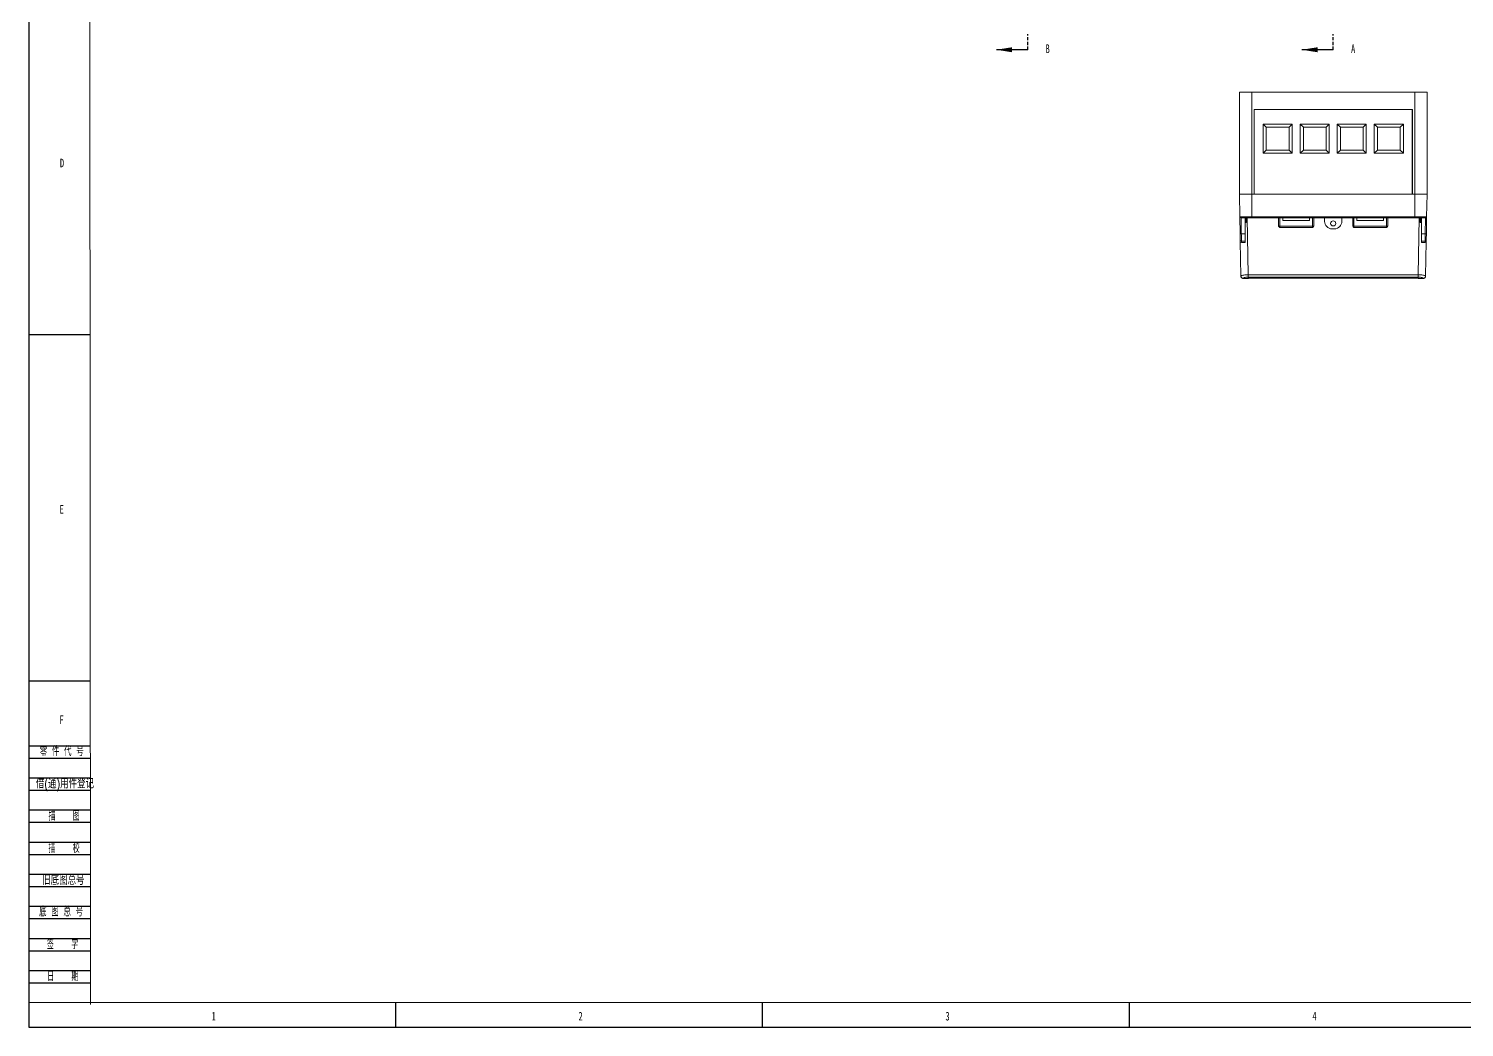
# Model space of a CAD drawing. Header units: millimetres. Extents: x 0 to 1189, y 0 to 841.
# Drawn here: x 0 to 581, y 0 to 404 of the extents above; entities that cross this region are included whole.
import ezdxf

# ---------------------------------------------------------------- set-up
doc = ezdxf.new("R2010")
doc.units = ezdxf.units.MM
doc.linetypes.add('HIDDEN', pattern=[1.905, 1.27, -0.635])
for name, color, linetype in [('10', 7, 'Continuous'), ('5', 7, 'Continuous'), ('9', 7, 'Continuous')]:
    doc.layers.add(name, color=color, linetype=linetype)
doc.styles.add('SLDTEXTSTYLE0', font='TXT', dxfattribs={"width": 0.7})
doc.styles.add('SLDTEXTSTYLE1', font='TXT', dxfattribs={"width": 0.7, "bigfont": 'bigfont'})
doc.styles.add('SLDTEXTSTYLE3', font='TXT', dxfattribs={"width": 0.614286, "bigfont": 'bigfont'})
doc.styles.add('SLDTEXTSTYLE5', font='TXT', dxfattribs={"width": 0.566667, "bigfont": 'bigfont'})

msp = doc.modelspace()

# ---------------------------------------------------------------- linework, layer by layer
at = {"color": 7, "linetype": 'HIDDEN', "lineweight": 30}
for p, q in [((404.64, 395.8), (404.64, 402.15)), ((528.34, 395.8), (528.34, 402.15))]:
    msp.add_line(p, q, dxfattribs=at)
at = {"color": 7, "linetype": 'Continuous', "lineweight": 30}
for p, q in [((404.64, 395.8), (391.94, 395.8)), ((528.34, 395.8), (515.64, 395.8))]:
    msp.add_line(p, q, dxfattribs=at)
at = {"color": 7, "linetype": 'Continuous', "lineweight": 15}
for p, q in [((490.34, 337.39), (490.34, 378.59)), ((490.34, 378.59), (495.34, 378.59)), ((495.34, 378.59), (495.34, 337.39)), ((561.34, 378.59), (495.34, 378.59)), ((561.34, 337.39), (561.34, 378.59)), ((561.34, 378.59), (566.34, 378.59)), ((566.34, 378.59), (566.34, 337.39)), ((496.29, 371.59), (560.39, 371.59)), ((496.29, 371.59), (496.29, 337.39)), ((496.34, 371.59), (496.34, 337.39)), ((496.34, 371.59), (560.34, 371.59)), ((560.34, 371.59), (560.34, 337.39)), ((560.39, 371.59), (560.39, 337.39)), ((499.94, 365.69), (511.74, 365.69)), ((499.94, 353.89), (499.94, 365.69)), ((501.24, 364.39), (499.94, 365.69)), ((510.44, 364.39), (501.24, 364.39)), ((501.24, 364.39), (501.24, 355.19)), ((510.44, 364.39), (511.74, 365.69)), ((510.44, 355.19), (510.44, 364.39)), ((511.74, 365.69), (511.74, 353.89)), ((514.94, 365.69), (526.74, 365.69)), ((514.94, 353.89), (514.94, 365.69)), ((514.94, 365.69), (516.24, 364.39)), ((525.44, 364.39), (516.24, 364.39)), ((516.24, 364.39), (516.24, 355.19)), ((525.44, 364.39), (526.74, 365.69)), ((525.44, 355.19), (525.44, 364.39)), ((526.74, 365.69), (526.74, 353.89)), ((529.94, 365.69), (541.74, 365.69)), ((529.94, 353.89), (529.94, 365.69)), ((531.24, 364.39), (529.94, 365.69)), ((531.24, 364.39), (531.24, 355.19)), ((540.44, 364.39), (531.24, 364.39)), ((540.44, 364.39), (541.74, 365.69)), ((540.44, 355.19), (540.44, 364.39)), ((541.74, 365.69), (541.74, 353.89)), ((544.94, 365.69), (556.74, 365.69)), ((544.94, 353.89), (544.94, 365.69)), ((544.94, 365.69), (546.24, 364.39)), ((546.24, 364.39), (546.24, 355.19)), ((555.44, 364.39), (546.24, 364.39)), ((555.44, 364.39), (556.74, 365.69)), ((555.44, 355.19), (555.44, 364.39)), ((556.74, 365.69), (556.74, 353.89)), ((499.94, 353.89), (501.24, 355.19)), ((501.24, 355.19), (510.44, 355.19)), ((511.74, 353.89), (510.44, 355.19)), ((514.94, 353.89), (516.24, 355.19)), ((516.24, 355.19), (525.44, 355.19)), ((525.44, 355.19), (526.74, 353.89)), ((529.94, 353.89), (531.24, 355.19)), ((531.24, 355.19), (540.44, 355.19)), ((541.74, 353.89), (540.44, 355.19)), ((544.94, 353.89), (546.24, 355.19)), ((546.24, 355.19), (555.44, 355.19)), ((555.44, 355.19), (556.74, 353.89)), ((511.74, 353.89), (499.94, 353.89)), ((526.74, 353.89), (514.94, 353.89)), ((541.74, 353.89), (529.94, 353.89)), ((556.74, 353.89), (544.94, 353.89)), ((490.5, 328.18), (490.34, 337.39)), ((495.34, 337.39), (490.34, 337.39)), ((495.34, 328.18), (495.34, 337.39)), ((561.34, 337.39), (495.34, 337.39)), ((496.29, 337.39), (495.34, 337.39)), ((496.29, 338.59), (496.34, 338.59)), ((560.34, 337.39), (496.34, 337.39)), ((560.34, 338.59), (560.39, 338.59)), ((561.34, 337.39), (560.39, 337.39)), ((566.34, 337.39), (561.34, 337.39)), ((561.34, 328.18), (561.34, 337.39)), ((566.18, 328.18), (566.34, 337.39)), ((490.5, 328.18), (495.34, 328.18)), ((490.62, 321.25), (490.5, 328.18)), ((495.34, 327.69), (491, 327.69)), ((491.01, 327.69), (491.12, 321.26)), ((492.64, 321.26), (492.64, 327.69)), ((492.64, 326.09), (492.94, 326.09)), ((492.94, 325.89), (492.64, 325.89)), ((493.14, 326.09), (492.94, 326.09)), ((492.94, 326.09), (492.94, 325.89)), ((493.14, 327.69), (493.14, 326.09)), ((495.34, 328.18), (509.34, 328.18)), ((495.34, 327.69), (495.34, 328.18)), ((509.34, 327.69), (495.34, 327.69)), ((506.24, 324.39), (506.24, 327.69)), ((507.94, 327.69), (507.94, 326.69)), ((507.94, 326.69), (518.74, 326.69)), ((509.34, 328.18), (517.34, 328.18)), ((509.34, 328.18), (509.34, 327.69)), ((517.34, 327.69), (509.34, 327.69)), ((517.34, 328.18), (539.34, 328.18)), ((517.34, 327.69), (517.34, 328.18)), ((539.34, 327.69), (517.34, 327.69)), ((518.74, 326.69), (518.74, 327.69)), ((520.44, 327.69), (520.44, 324.39)), ((524.84, 326.29), (524.84, 327.69)), ((531.84, 326.29), (531.84, 327.69)), ((536.24, 324.39), (536.24, 327.69)), ((537.94, 327.69), (537.94, 326.69)), ((537.94, 326.69), (548.74, 326.69)), ((539.34, 328.18), (547.34, 328.18)), ((539.34, 328.18), (539.34, 327.69)), ((547.34, 327.69), (539.34, 327.69)), ((547.34, 328.18), (561.34, 328.18)), ((547.34, 327.69), (547.34, 328.18)), ((561.34, 327.69), (547.34, 327.69)), ((548.74, 326.69), (548.74, 327.69)), ((550.44, 327.69), (550.44, 324.39)), ((561.34, 328.18), (566.18, 328.18)), ((561.34, 327.69), (561.34, 328.18)), ((565.68, 327.69), (561.34, 327.69)), ((563.54, 326.09), (563.54, 327.69)), ((563.74, 326.09), (563.54, 326.09)), ((563.74, 326.09), (564.04, 326.09)), ((563.74, 325.89), (563.74, 326.09)), ((564.04, 325.89), (563.74, 325.89)), ((564.04, 321.26), (564.04, 327.69)), ((565.56, 321.26), (565.67, 327.69)), ((566.18, 328.18), (566.06, 321.25)), ((491.12, 321.26), (492.64, 321.26)), ((492.64, 321.26), (492.64, 318.3)), ((506.24, 324.39), (506.74, 324.39)), ((506.74, 324.39), (519.94, 324.39)), ((506.74, 323.89), (506.74, 324.39)), ((519.94, 323.89), (506.74, 323.89)), ((520.44, 324.39), (519.94, 324.39)), ((519.94, 323.89), (519.94, 324.39)), ((528.84, 323.29), (527.84, 323.29)), ((536.74, 324.39), (536.24, 324.39)), ((536.74, 324.39), (549.94, 324.39)), ((536.74, 324.39), (536.74, 323.89)), ((549.94, 323.89), (536.74, 323.89)), ((549.94, 324.39), (550.44, 324.39)), ((549.94, 324.39), (549.94, 323.89)), ((564.04, 321.26), (565.56, 321.26)), ((564.04, 318.3), (564.04, 321.26)), ((490.68, 318.19), (490.67, 318.78)), ((490.92, 304.18), (490.68, 318.19)), ((492.64, 318.3), (491.17, 318.3)), ((491.17, 318.3), (491.18, 317.69)), ((491.18, 317.69), (491.18, 317.69)), ((491.18, 317.69), (492.64, 317.69)), ((492.64, 317.69), (492.64, 318.3)), ((565.52, 318.3), (564.04, 318.3)), ((564.04, 318.3), (564.04, 317.69)), ((565.51, 317.69), (564.04, 317.69)), ((565.51, 317.69), (565.52, 318.3)), ((565.51, 317.69), (565.51, 317.69)), ((566.01, 318.19), (565.76, 304.18)), ((566.02, 318.78), (566.01, 318.19)), ((490.92, 304.14), (490.93, 304.16)), ((491.93, 303.2), (491.92, 303.2)), ((491.93, 303.2), (491.93, 303.2)), ((491.93, 303.2), (493.73, 303.2)), ((493.91, 304.68), (562.77, 304.68)), ((493.91, 304.68), (493.91, 303.74)), ((562.77, 303.74), (493.91, 303.74)), ((494.54, 303.33), (562.14, 303.33)), ((494.54, 303.32), (562.14, 303.32)), ((562.77, 304.68), (562.77, 303.74)), ((562.95, 303.2), (564.75, 303.2)), ((564.75, 303.2), (564.76, 303.2)), ((564.76, 303.2), (564.75, 303.2)), ((565.75, 304.16), (565.76, 304.14))]:
    msp.add_line(p, q, dxfattribs=at)
at = {"color": 8, "linetype": 'Continuous', "lineweight": 15}
for p, q in [((492.94, 326.09), (492.94, 327.69)), ((493.51, 327.69), (493.91, 304.68)), ((506.74, 327.69), (506.74, 324.39)), ((519.94, 324.39), (519.94, 327.69)), ((536.74, 327.69), (536.74, 324.39)), ((549.94, 324.39), (549.94, 327.69)), ((562.77, 304.68), (563.17, 327.69)), ((563.74, 327.69), (563.74, 326.09)), ((494.54, 303.33), (494.54, 303.32)), ((562.14, 303.33), (562.14, 303.32))]:
    msp.add_line(p, q, dxfattribs=at)
at = {"color": 7, "linetype": 'Continuous', "lineweight": 15, "flags": 128}
for points in [[(491.12, 321.26), (491.03, 321.26), (490.93, 321.26), (490.85, 321.26), (490.77, 321.25), (490.71, 321.25), (490.66, 321.25), (490.63, 321.25), (490.62, 321.25)], [(490.67, 318.78), (490.67, 318.89), (490.66, 319.07), (490.66, 319.32), (490.65, 319.63), (490.65, 319.99), (490.64, 320.39), (490.63, 320.81), (490.62, 321.25)], [(491.12, 321.26), (491.13, 320.73), (491.14, 320.22), (491.15, 319.74), (491.15, 319.31), (491.16, 318.94), (491.16, 318.64), (491.17, 318.42), (491.17, 318.3)], [(565.52, 318.3), (565.52, 318.42), (565.52, 318.64), (565.53, 318.94), (565.53, 319.31), (565.54, 319.74), (565.55, 320.22), (565.55, 320.73), (565.56, 321.26)], [(565.56, 321.26), (565.66, 321.26), (565.75, 321.26), (565.84, 321.26), (565.91, 321.25), (565.98, 321.25), (566.02, 321.25), (566.05, 321.25), (566.06, 321.25)], [(566.06, 321.25), (566.05, 320.81), (566.05, 320.39), (566.04, 319.99), (566.03, 319.63), (566.03, 319.32), (566.02, 319.07), (566.02, 318.89), (566.02, 318.78)]]:
    msp.add_lwpolyline(points, dxfattribs=at)
at = {"color": 7, "linetype": 'Continuous', "lineweight": 15}
msp.add_circle((528.34, 325.49), 1.05, dxfattribs=at)
for centre, radius, start, end in [((491, 328.19), 0.5, 181, 270), ((492.94, 326.09), 0.2, 270, 0), ((527.84, 326.29), 3, 180, 270), ((528.84, 326.29), 3, 270, 0), ((563.74, 326.09), 0.2, 180, 270), ((565.68, 328.19), 0.5, 270, 359), ((506.74, 324.39), 0.5, 180, 270), ((519.94, 324.39), 0.5, 270, 0), ((536.74, 324.39), 0.5, 180, 270), ((549.94, 324.39), 0.5, 270, 0), ((491.16, 318.79), 0.497, 181.34258, 270.36586), ((491.18, 318.19), 0.5, 181, 270), ((565.51, 318.19), 0.5, 270, 359), ((565.52, 318.79), 0.497, 269.63429, 358.65759)]:
    msp.add_arc(centre, radius, start, end, dxfattribs=at)
for points, knots in [([(490.92, 304.18), (490.92, 304.18), (490.92, 304.16), (490.92, 304.15), (490.92, 304.14)], [0, 0, 0, 0, 0.139708, 1, 1, 1, 1]), ([(490.92, 304.14), (490.92, 304.12), (490.93, 304.09), (490.95, 303.95), (491.02, 303.74), (491.18, 303.5), (491.44, 303.3), (491.7, 303.21), (491.87, 303.2), (491.92, 303.2)], [0, 0, 0, 0, 0.043103, 0.116269, 0.283573, 0.468143, 0.682345, 0.897822, 1, 1, 1, 1]), ([(490.93, 304.16), (490.96, 304.19), (491.02, 304.28), (491.39, 304.43), (492.07, 304.56), (492.94, 304.66), (493.59, 304.68), (493.91, 304.68)], [0, 0, 0, 0, 0.128694, 0.352958, 0.569792, 0.784382, 1, 1, 1, 1]), ([(491.93, 303.2), (491.81, 303.21), (491.59, 303.23), (491.29, 303.41), (491.06, 303.66), (490.96, 303.92), (490.93, 304.09), (490.93, 304.15), (490.93, 304.16)], [0, 0, 0, 0, 0.219753, 0.439499, 0.659367, 0.879359, 0.983343, 1, 1, 1, 1]), ([(493.91, 303.74), (493.7, 303.73), (493.26, 303.72), (492.68, 303.62), (492.23, 303.48), (491.98, 303.33), (491.94, 303.23), (491.93, 303.2)], [0, 0, 0, 0, 0.208925, 0.418261, 0.632095, 0.855475, 1, 1, 1, 1]), ([(493.73, 303.2), (493.75, 303.21), (493.82, 303.24), (493.98, 303.28), (494.25, 303.33), (494.44, 303.33), (494.54, 303.33)], [0, 0, 0, 0, 0.122619, 0.418547, 0.709342, 1, 1, 1, 1]), ([(493.79, 303.2), (493.77, 303.2), (493.76, 303.2), (493.74, 303.2), (493.73, 303.2)], [0, 0, 0, 0, 0.647213, 1, 1, 1, 1]), ([(493.79, 303.2), (493.83, 303.2), (493.88, 303.2), (493.92, 303.23), (493.93, 303.24)], [0, 0, 0, 0, 0.774443, 1, 1, 1, 1]), ([(493.93, 303.23), (493.93, 303.23), (493.93, 303.23), (493.96, 303.25), (494.05, 303.27), (494.2, 303.3), (494.38, 303.32), (494.5, 303.32), (494.54, 303.32)], [0, 0, 0, 0, 0.034186, 0.176977, 0.357916, 0.589141, 0.851937, 1, 1, 1, 1]), ([(562.14, 303.33), (562.24, 303.33), (562.44, 303.33), (562.7, 303.28), (562.87, 303.24), (562.93, 303.21), (562.95, 303.2)], [0, 0, 0, 0, 0.290659, 0.581452, 0.877382, 1, 1, 1, 1]), ([(562.14, 303.32), (562.15, 303.32), (562.23, 303.32), (562.4, 303.31), (562.59, 303.28), (562.71, 303.25), (562.76, 303.23), (562.76, 303.23), (562.75, 303.23)], [0, 0, 0, 0, 0.022282, 0.295299, 0.56667, 0.792523, 0.961766, 1, 1, 1, 1]), ([(562.9, 303.2), (562.86, 303.2), (562.81, 303.2), (562.77, 303.23), (562.76, 303.24)], [0, 0, 0, 0, 0.769843, 1, 1, 1, 1]), ([(562.77, 304.68), (563.1, 304.68), (563.75, 304.66), (564.61, 304.56), (565.29, 304.43), (565.66, 304.28), (565.73, 304.19), (565.75, 304.16)], [0, 0, 0, 0, 0.215619, 0.430208, 0.647042, 0.871306, 1, 1, 1, 1]), ([(564.76, 303.2), (564.74, 303.23), (564.7, 303.33), (564.45, 303.48), (564, 303.62), (563.42, 303.72), (562.99, 303.73), (562.77, 303.74)], [0, 0, 0, 0, 0.144525, 0.367905, 0.581738, 0.791074, 1, 1, 1, 1]), ([(562.95, 303.2), (562.94, 303.2), (562.92, 303.2), (562.9, 303.2), (562.9, 303.2)], [0, 0, 0, 0, 0.648287, 1, 1, 1, 1]), ([(565.75, 304.16), (565.75, 304.15), (565.75, 304.09), (565.73, 303.92), (565.62, 303.66), (565.39, 303.41), (565.1, 303.23), (564.87, 303.21), (564.76, 303.2)], [0, 0, 0, 0, 0.016658, 0.120641, 0.340634, 0.560503, 0.780249, 1, 1, 1, 1]), ([(564.76, 303.2), (564.88, 303.21), (565.1, 303.23), (565.4, 303.4), (565.63, 303.65), (565.72, 303.9), (565.75, 304.05), (565.76, 304.11), (565.76, 304.13), (565.76, 304.14)], [0, 0, 0, 0, 0.2158319, 0.4316767, 0.6472136, 0.8629064, 0.9294998, 0.9750269, 1, 1, 1, 1]), ([(565.76, 304.14), (565.76, 304.15), (565.76, 304.16), (565.76, 304.18), (565.76, 304.18)], [0, 0, 0, 0, 0.860292, 1, 1, 1, 1])]:
    msp.add_open_spline(points, degree=3, knots=knots, dxfattribs=at)
at = {"color": 7, "linetype": 'Continuous', "lineweight": 30}
for points in [[(391.94, 395.8), (398.29, 394.78), (398.29, 396.81)], [(515.64, 395.8), (521.99, 394.78), (521.99, 396.81)]]:
    msp.add_solid(points, dxfattribs=at)
at = {"layer": '10', "color": 7}
for p, q in [((25, 280.33), (0, 280.33)), ((25, 140.17), (0, 140.17)), ((0, 114), (25, 114)), ((0, 109), (25, 109)), ((0, 101), (25, 101)), ((0, 96), (25, 96)), ((0, 88), (25, 88)), ((0, 83), (25, 83)), ((0, 75), (25, 75)), ((0, 70), (25, 70)), ((0, 62), (25, 62)), ((0, 57), (25, 57)), ((0, 49), (25, 49)), ((0, 44), (25, 44)), ((0, 36), (25, 36)), ((0, 31), (25, 31)), ((0, 23), (25, 23)), ((0, 18), (25, 18)), ((148.62, 0), (148.62, 10)), ((297.25, 0), (297.25, 10)), ((445.88, 0), (445.88, 10))]:
    msp.add_line(p, q, dxfattribs=at)
at = {"layer": '5', "color": 7, "lineweight": 15}
for p, q in [((24.45, 830.27), (25.01, 9.27)), ((0, 10), (1179.01, 10))]:
    msp.add_line(p, q, dxfattribs=at)
at = {"layer": '9', "color": 7}
for p, q in [((0, 841), (0, 0)), ((0, 0), (1189, 0))]:
    msp.add_line(p, q, dxfattribs=at)

# ---------------------------------------------------------------- texts
at = {"color": 7, "linetype": 'Continuous', "char_height": 3.5, "attachment_point": 1, "style": 'SLDTEXTSTYLE0'}
for s, insert in [('B', (411.87, 397.96)), ('A', (535.57, 397.96))]:
    msp.add_mtext(s, dxfattribs=dict(at, insert=insert))
at = {"layer": '9', "color": 7, "char_height": 3.5}
for s, insert, attachment_point, style in [('D', (13.5, 351.68), 2, 'SLDTEXTSTYLE0'), ('E', (13.34, 211.51), 2, 'SLDTEXTSTYLE0'), ('F', (13.3, 126.26), 2, 'SLDTEXTSTYLE0'), ('\\M+197EB \\M+18C8F \\M+191E3 \\M+18D86', (4.48, 113.36), 1, 'SLDTEXTSTYLE3'), ('\\M+18ED8(\\M+192CA)\\M+19770\\M+18C8F\\M+1936F记', (2.93, 100.28), 1, 'SLDTEXTSTYLE1'), ('\\M+19560    图', (14.35, 87.18), 2, 'SLDTEXTSTYLE5'), ('\\M+19560    \\M+18D5A', (14.32, 74.14), 2, 'SLDTEXTSTYLE5'), ('\\M+18B8C\\M+192EA图总\\M+18D86', (5.46, 61.2), 1, 'SLDTEXTSTYLE1'), ('\\M+192EA 图 总 \\M+18D86', (4.21, 48.43), 1, 'SLDTEXTSTYLE3'), ('签    \\M+18E9A', (13.71, 35.19), 2, 'SLDTEXTSTYLE5'), ('\\M+193FA    \\M+18AFA', (13.78, 22.23), 2, 'SLDTEXTSTYLE5'), ('1', (74.93, 6.26), 2, 'SLDTEXTSTYLE0'), ('2', (223.51, 6.26), 2, 'SLDTEXTSTYLE0'), ('3', (372.14, 6.26), 2, 'SLDTEXTSTYLE0'), ('4', (520.75, 6.26), 2, 'SLDTEXTSTYLE0')]:
    msp.add_mtext(s, dxfattribs=dict(at, insert=insert, attachment_point=attachment_point, style=style))

doc.saveas('drawing.dxf')
